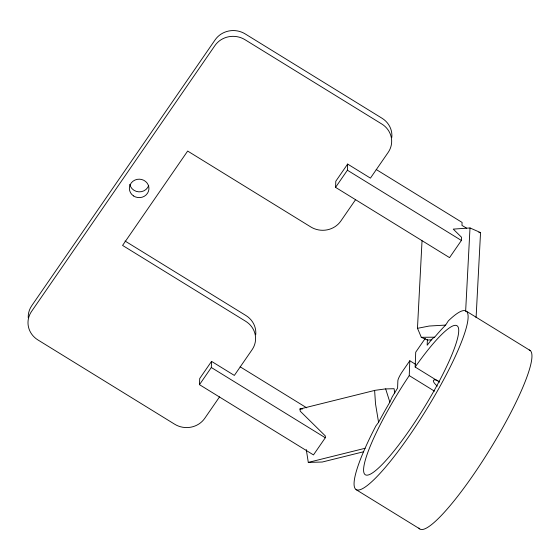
<?xml version="1.0" encoding="UTF-8"?>
<svg xmlns="http://www.w3.org/2000/svg" width="560" height="560" viewBox="0 0 560 560"><rect width="100%" height="100%" fill="white"/><g stroke="black" fill="none" stroke-linecap="round" stroke-linejoin="round"><path stroke-width="0.84" d="M427.392 339.395L427.168 345.233A104.909 17.899 -58.4 0 1 432.467 338.541L434.658 337.183A101.108 17.248 -58.4 0 1 445.641 325.08L448.322 320.894A104.909 17.899 -58.4 0 1 451.843 363.692A104.909 17.899 -58.4 0 1 368.494 484.54A104.909 17.899 -58.4 0 1 375.914 425.88L378.567 422.331L375.522 403.886L374.612 390.446L299.922 409.01L300.279 411.25L325.374 435.974L325.304 437.759L313.474 454.916L199.479 384.664L199.717 378.525L211.547 361.375L234.346 375.424L252.098 349.692A21.742 20.51 2.2 0 0 245.693 321.293L122.577 245.42L187.663 151.06L310.772 226.933A21.742 20.51 2.2 0 0 340.851 221.018L355.642 199.57M199.479 384.664L211.316 367.507L211.547 361.375M476.084 317.681L480.543 232.568L470.008 227.955L453.257 229.117L461.517 237.251L461.391 240.464L449.554 257.621L335.566 187.369L335.797 181.23L347.634 164.073L370.433 178.129L388.178 152.39A21.742 20.51 2.2 0 0 381.773 123.998L244.979 39.69A21.742 20.51 2.2 0 0 214.907 45.605L31.493 311.528A21.742 20.51 2.2 0 0 37.898 339.927L174.692 424.228A21.742 20.51 2.2 0 0 204.764 418.313L219.555 396.865M335.566 187.369L347.396 170.212L347.634 164.073M425.411 338.506A8.155 1.393 -58.4 0 0 423.122 341.46L415.723 352.184L415.156 367.031A87.514 14.931 -58.4 0 1 451.248 356.279A87.514 14.931 -58.4 0 1 369.761 474.432A87.514 14.931 -58.4 0 1 409.241 375.613L409.808 360.759L415.744 364.42M431.928 339.78L427.609 340.074L421.281 337.309A253.813 122.731 86 0 0 417.466 328.3L422.037 240.786M465.626 311.472L470.008 227.955M378.567 422.331A101.108 17.248 -58.4 0 1 389.858 402.136L392.203 396.914A104.909 17.899 -58.4 0 1 397.586 388.122L397.873 380.618A8.155 1.393 -58.4 0 1 402.416 371.483L409.808 360.759M306.278 449.568L308.294 462.406L365.12 448.28M363.622 451.745L322.273 462.028L308.294 462.406M417.452 328.335L429.219 326.032L445.641 325.08M478.842 232.687L480.543 232.568M299.922 409.01L302.547 408.94M434.658 337.183L421.281 337.309M466.529 228.116L461.972 225.414L462.084 222.418L376.215 169.505M466.585 311.346L530.334 350.609M347.396 170.212L461.391 240.464M415.156 367.031L439.649 382.13M409.241 375.613L434.476 391.16M125.027 241.017L245.917 315.518A21.742 20.51 2.2 0 1 255.717 334.761M240.135 366.8L306.754 407.855M211.316 367.507L325.304 437.759M356.013 489.608L419.783 528.906M389.858 402.136L385.672 388.934L394.072 388.703L394.751 393.008M28.231 317.709A21.742 20.51 2.2 0 1 31.717 305.753L215.131 39.837A21.742 20.51 2.2 0 1 245.203 33.915L381.997 118.223A21.742 20.51 2.2 0 1 391.804 137.466M148.743 185.367A9.786 9.226 2.2 0 1 138.873 191.842A9.786 9.226 2.2 0 1 129.78 184.352M385.749 388.857A253.813 27.027 -8.9 0 1 374.71 390.369M529.242 350.014A104.909 17.899 -58.4 0 1 489.279 450.464A104.909 17.899 -58.4 0 1 418.88 528.003M437.304 386.127A9.786 2.786 34.6 0 1 437.031 380.324M437.521 380.499A9.786 2.786 34.6 0 1 438.032 380.709M133.553 195.944A9.786 9.226 2.2 0 0 148.911 189.245A9.786 9.226 2.2 0 0 135.023 180.026A9.786 9.226 2.2 0 0 133.553 195.944"/></g></svg>
